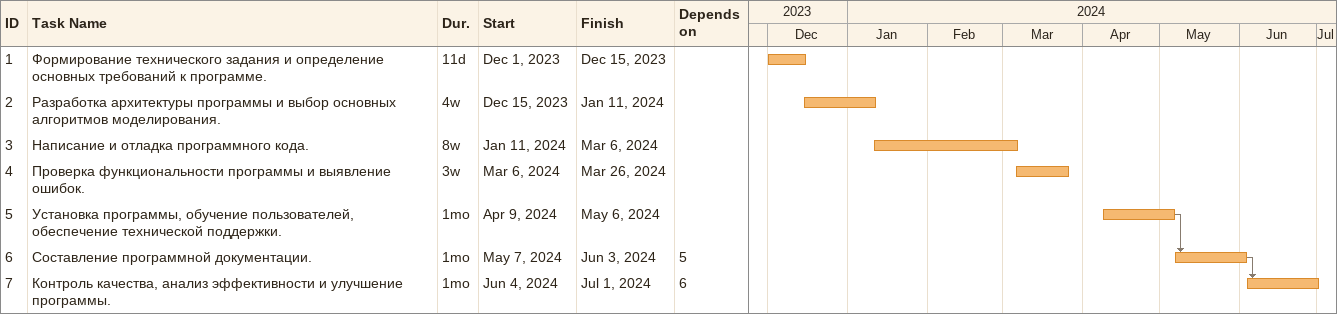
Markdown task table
| ID | Task | Duration | Start | Finish | Predecessors |
|---|---|---|---|---|---|
| 1 | Формирование технического задания и определение основных требований к программе. | 11d | 2023-12-01 | 2023-12-15 |  |
| 2 | Разработка архитектуры программы и выбор основных алгоритмов моделирования. | 4w | 2023-12-15 | 2024-01-11 |  |
| 3 | Написание и отладка программного кода. | 8w | 2024-01-11 | 2024-03-06 |  |
| 4 | Проверка функциональности программы и выявление ошибок. | 3w | 2024-03-06 | 2024-03-26 |  |
| 5 | Установка программы, обучение пользователей, обеспечение технической поддержки. | 1mo | 2024-04-09 | 2024-05-06 |  |
| 6 | Составление программной документации. | 1mo | 2024-05-07 | 2024-06-03 | 5 |
| 7 | Контроль качества, анализ эффективности и улучшение программы. | 1mo | 2024-06-04 | 2024-07-01 | 6 |
